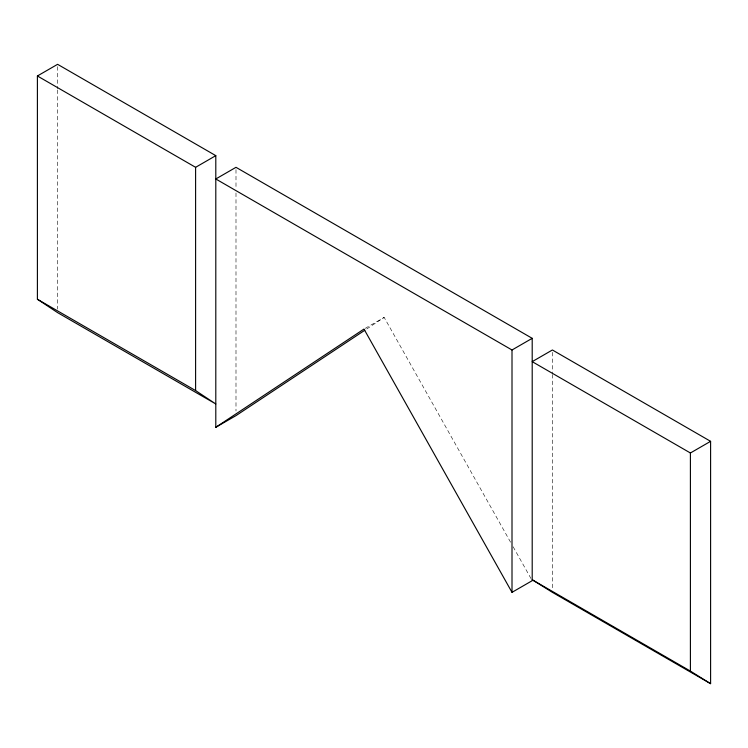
<?xml version="1.0" encoding="UTF-8"?>
<svg xmlns="http://www.w3.org/2000/svg" width="748" height="748" viewBox="0 0 748 748"><rect width="100%" height="100%" fill="white"/><g stroke="black" fill="none" stroke-linecap="round" stroke-linejoin="round"><path stroke-width="0.56" stroke-dasharray="3.74 2.81" d="M366.726 328.98L384.173 317.404L511.436 543.749M365.239 328.335L384.173 317.404M513.128 546.76L531.08 578.69M552.398 352.317L552.398 373.289M552.398 374.458L552.398 588.854M235.994 169.646L235.994 188.3M235.994 192.965L235.994 410.961M57.596 66.647L57.596 88.797M57.596 89.966L57.596 309.13"/><path stroke-width="1.12" d="M37.4 299.247L195.602 390.578L215.798 403.967L57.596 312.627L37.4 299.247L37.4 75.978L57.596 64.319L215.798 155.649L215.798 427.286L363.977 329.064L512.006 592.341L532.202 580.682L532.202 338.33L235.994 167.318L215.798 178.978L512.006 349.989L532.202 338.33M364.781 330.261L235.994 415.626L215.798 427.286M37.4 75.978L195.602 167.318L215.798 155.649M710.6 441.329L552.398 349.989L532.202 361.649L690.404 452.989L710.6 441.329L710.6 683.681L552.398 592.341L532.202 579.747L690.404 671.087L710.6 683.681M690.404 452.989L690.404 671.087M512.006 349.989L512.006 592.341M195.602 167.318L195.602 390.578"/></g></svg>
